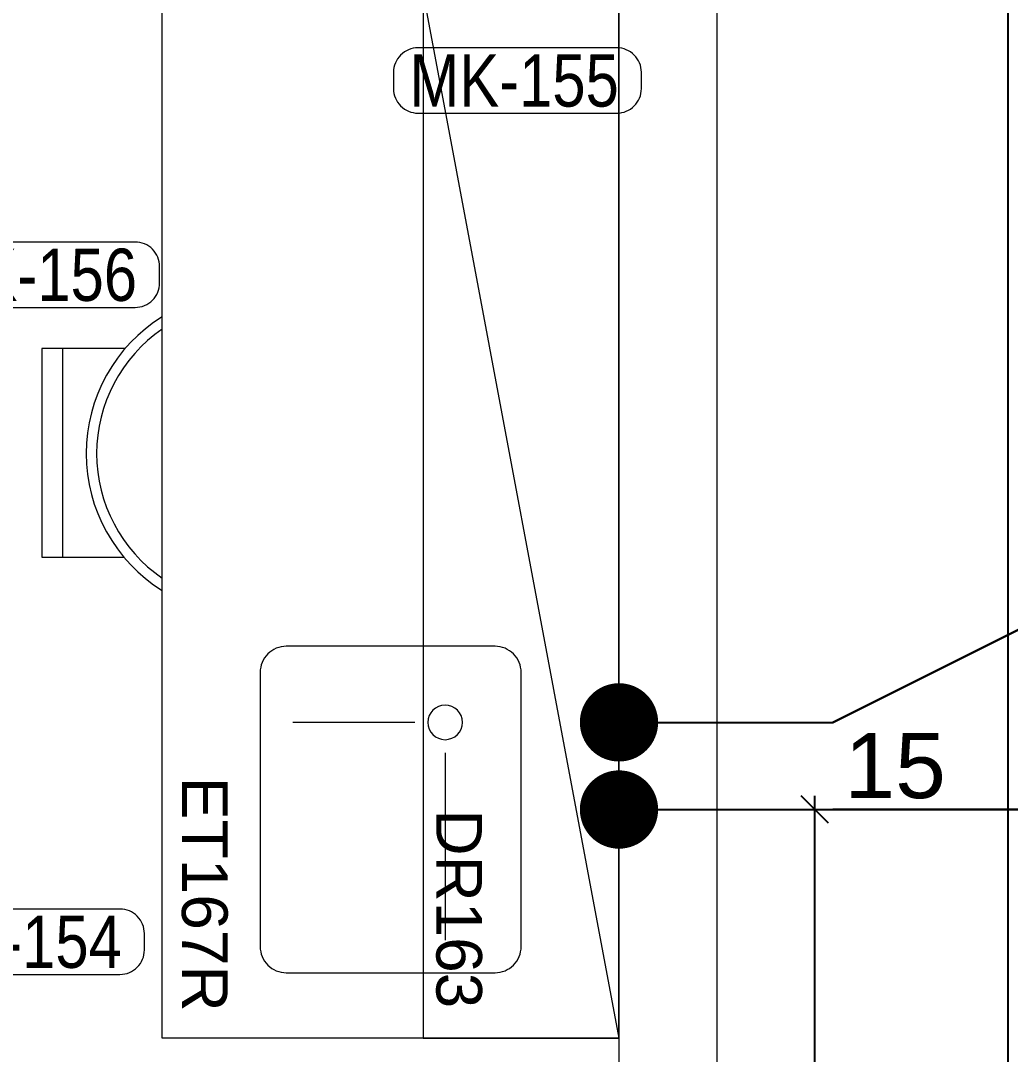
# Model space of a CAD drawing. Extents: x -5598 to 26293, y -3808 to 13850.
# Drawn here: x 203.3 to 355, y 2782.5 to 2940.8 of the extents above; entities that cross this region are included whole.
import ezdxf
from ezdxf.enums import TextEntityAlignment as Align

# ---------------------------------------------------------------- set-up
doc = ezdxf.new("R2010")
doc.units = 0
doc.header["$LTSCALE"] = 100
doc.header["$MEASUREMENT"] = 0
for name, color, linetype, lineweight in [('AD', 5, 'Continuous', 9), ('AK', 7, 'Continuous', 15), ('AP', 6, 'Continuous', 15), ('Y-DUVAR GAZBETON', 161, 'Continuous', 20)]:
    doc.layers.add(name, color=color, linetype=linetype, lineweight=lineweight)
doc.layers.add('AKPOZ', color=4, linetype='Continuous', lineweight=5, transparency=0.5)
doc.layers.add('MAKPA ELEKTRIK', color=7, linetype='Continuous', lineweight=30, true_color=0x93039a)
doc.layers.add('MAKPA SIHHI', color=7, linetype='Continuous', lineweight=30, true_color=0x428a93)
doc.layers.add('OLCU DIS', color=7, linetype='Continuous')
doc.styles.add('MAKPA TESISAT', font='arial.ttf', dxfattribs={"height": 10})
doc.styles.add('olcu', font='romans.shx', dxfattribs={"width": 0.5})
doc.styles.add('POZ TEXT', font='ARIALN.TTF', dxfattribs={"height": 8})
doc.styles.get("Standard").update_dxf_attribs({"font": 'arial.ttf'})
doc.dimstyles.new('1-200', dxfattribs={"dimtxt": 40, "dimasz": 2, "dimexe": 0, "dimexo": 0, "dimgap": 10, "dimtad": 1, "dimdec": 4, "dimrnd": 0.1, "dimzin": 9, "dimdsep": 46, "dimtxsty": 'olcu', "dimblk1": 'SOL', "dimblk2": 'SAG', "dimsah": 1, "dimcen": 0, "dimse1": 1, "dimse2": 1, "dimclre": 13, "dimadec": 0, "dimazin": 0, "dimtfac": 1, "dimtdec": 4, "dimtix": 1, "dimtmove": 2, "dimatfit": 2, "dimldrblk": 'SOL', "dimfxl": 0, "dimtolj": 1, "dimarcsym": 0})
doc.dimstyles.new('MAKPA TESISAT DIM', dxfattribs={"dimscale": 0.7, "dimtxt": 12, "dimasz": 6, "dimexe": 4, "dimexo": 0, "dimgap": 8, "dimtad": 2, "dimtih": 1, "dimtoh": 1, "dimdec": 0, "dimrnd": 5, "dimzin": 0, "dimdsep": 46, "dimtxsty": 'MAKPA TESISAT', "dimblk1": 'OBLIQUE', "dimblk2": 'OBLIQUE', "dimsah": 1, "dimcen": 0, "dimdle": 3, "dimclrd": 256, "dimclre": 256, "dimclrt": 256, "dimadec": 0, "dimazin": 0, "dimtfac": 1, "dimtdec": 0, "dimtix": 1, "dimtofl": 0, "dimtmove": 2, "dimatfit": 3, "dimldrblk": 'OBLIQUE', "dimfxl": 0, "dimtvp": 7, "dimtolj": 1, "dimtzin": 0, "dimarcsym": 0})

# ---------------------------------------------------------------- blocks, each defined once
blk = doc.blocks.new('SOL')
at = {"color": 0}
for p, q in [((0, 30), (0, -6.962)), ((7.582, 0), (-6.967, 0))]:
    blk.add_line(p, q, dxfattribs=at)
blk.add_circle((0, 0), 3, dxfattribs=at)
blk = doc.blocks.new('SAG')
at = {"color": 0}
for p, q in [((0, -30), (0, 6.962)), ((7.582, 0), (-6.967, 0))]:
    blk.add_line(p, q, dxfattribs=at)
blk.add_circle((0, 0), 3, dxfattribs=at)
blk = doc.blocks.new('*D332')
at = {"layer": 'OLCU DIS', "color": 0, "lineweight": -2, "transparency": 16777216}
blk.add_line((21268, -935), (-2968, -935), dxfattribs=at)
at = {"layer": 'OLCU DIS', "color": 0, "lineweight": -2, "transparency": 16777216, "xscale": 2, "yscale": 2, "zscale": 2, "rotation": 180}
blk.add_blockref('SAG', (-2970, -935), dxfattribs=at)
at = {"layer": 'OLCU DIS', "color": 0, "lineweight": -2, "transparency": 16777216, "xscale": 2, "yscale": 2, "zscale": 2}
blk.add_blockref('SOL', (21270, -935), dxfattribs=at)
at = {"layer": 'OLCU DIS', "color": 0, "transparency": 16777216, "insert": (9295.64, -905), "char_height": 40, "attachment_point": 5, "style": 'olcu'}
blk.add_mtext('\\A1;24240', dxfattribs=at)
blk = doc.blocks.new('COP')
at = {"layer": 'AD'}
blk.add_arc((0.48, 13.01), 23.08, 214.3198, 325.6802, dxfattribs=at)
at = {"layer": 'AK'}
for points in [[(-15.63, -5.68), (-15.63, -13.72), (-15.63, -15.31), (16.34, -15.31), (16.34, -5.9)], [(-15.63, -5.8), (-15.63, -16.89), (-15.63, -18.48), (16.34, -18.48), (16.34, -5.8)]]:
    blk.add_lwpolyline(points, dxfattribs=at)
blk.add_arc((0.48, 13.01), 24.68, 211.8205, 328.1795, dxfattribs=at)
blk = doc.blocks.new('50x40 EVYE')
at = {"layer": 'AD'}
for p, q in [((8.7, 28.35), (-20, 28.35)), ((13.35, 23.7), (13.35, 5))]:
    blk.add_line(p, q, dxfattribs=at)
blk.add_lwpolyline([(21, 0), (-21, 0, -0.414214), (-25, 4), (-25, 36, -0.414214), (-21, 40), (21, 40, -0.414214), (25, 36), (25, 4, -0.414214)], format="xyb", close=True, dxfattribs=at)
blk.add_circle((13.35, 28.35), 2.65, dxfattribs=at)
blk = doc.blocks.new('ET167R')
at = {"layer": 'AK'}
blk.add_lwpolyline([(160, -70), (0, -70), (0, 0), (160, 0)], close=True, dxfattribs=at)
at = {"layer": 'AK', "xscale": -1}
blk.add_blockref('50x40 EVYE', (125, -55), dxfattribs=at)
at = {"layer": 'AKPOZ'}
blk.add_text('ET167R', height=7.02, dxfattribs=at).set_placement((120, -67))
blk = doc.blocks.new('DR163')
at = {"layer": 'AD'}
blk.add_line((0, -30), (160, 0), dxfattribs=at)
at = {"layer": 'AK'}
blk.add_lwpolyline([(0, -30), (160, -30), (160, 0), (0, 0)], close=True, dxfattribs=at)
at = {"layer": 'AKPOZ'}
blk.add_text('DR163', height=7, dxfattribs=at).set_placement((125, -28))
blk = doc.blocks.new('POZ_X')
at = {"layer": 'AP'}
blk.add_lwpolyline([(12.75, 10), (-17.75, 10, 0.414214), (-21.5, 6.25), (-21.5, 3.75, 0.414214), (-17.75, 0), (12.75, 0, 0.414214), (16.5, 3.75), (16.5, 6.25, 0.414214)], format="xyb", close=True, dxfattribs=at)
at = {"layer": 'AP', "style": 'POZ TEXT'}
blk.add_attdef('POZ_NO', text='', height=8, dxfattribs=at).set_placement((-3, 5), align=Align.MIDDLE_CENTER)
at = {"layer": 'AP', "style": 'POZ TEXT', "flags": 1}
blk.add_attdef('URUN_ADI', text='', height=7, dxfattribs=at).set_placement((-3, -4.34), align=Align.MIDDLE_CENTER)
blk = doc.blocks.new('SIHHI NOKTA')
at = {"layer": 'MAKPA SIHHI', "const_width": 6}
blk.add_lwpolyline([(3, 0, -1), (-3, 0, -1)], format="xyb", close=True, dxfattribs=at)
blk = doc.blocks.new('_OBLIQUE')
at = {"color": 0, "linetype": 'ByBlock', "lineweight": -2}
blk.add_line((-0.5, -0.5), (0.5, 0.5), dxfattribs=at)
blk = doc.blocks.new('*D1006')
at = {"layer": 'MAKPA SIHHI', "lineweight": -2, "transparency": 16777216}
for p, q in [((325, 2627.9), (325, 2822.1)), ((295, 2820), (327.8, 2820)), ((295, 2630), (327.8, 2630))]:
    blk.add_line(p, q, dxfattribs=at)
at = {"layer": 'MAKPA SIHHI', "lineweight": -2, "transparency": 16777216, "xscale": 4.199999999999998, "yscale": 4.199999999999998, "zscale": 4.199999999999998}
for p, rotation in [((325, 2820), 90), ((325, 2630), 270)]:
    blk.add_blockref('_OBLIQUE', p, dxfattribs=dict(at, rotation=rotation))
at = {"layer": 'MAKPA SIHHI', "transparency": 16777216, "insert": (341.16, 2725), "char_height": 10, "attachment_point": 5, "style": 'MAKPA TESISAT'}
blk.add_mtext('\\A1;190', dxfattribs=at)
blk = doc.blocks.new('*D1007')
at = {"layer": 'MAKPA SIHHI', "lineweight": -2, "transparency": 16777216}
for p, q in [((295, 2833.35), (327.8, 2833.35)), ((295, 2820), (327.8, 2820))]:
    blk.add_line(p, q, dxfattribs=at)
at = {"layer": 'MAKPA SIHHI', "transparency": 16777216, "insert": (337.33, 2826.67), "char_height": 10, "attachment_point": 5, "style": 'MAKPA TESISAT'}
blk.add_mtext('\\A1;15', dxfattribs=at)
blk = doc.blocks.new('*D782')
at = {"layer": 'MAKPA ELEKTRIK', "lineweight": -2, "transparency": 16777216}
for p, q in [((354.65, 2742.9), (354.65, 3027.1)), ((295, 3025), (357.45, 3025)), ((295, 2745), (357.45, 2745))]:
    blk.add_line(p, q, dxfattribs=at)
at = {"layer": 'MAKPA ELEKTRIK', "lineweight": -2, "transparency": 16777216, "xscale": 4.199999999999998, "yscale": 4.199999999999998, "zscale": 4.199999999999998}
for p, rotation in [((354.65, 3025), 90), ((354.65, 2745), 270)]:
    blk.add_blockref('_OBLIQUE', p, dxfattribs=dict(at, rotation=rotation))
at = {"layer": 'MAKPA ELEKTRIK', "transparency": 16777216, "insert": (371.37, 2885), "char_height": 10, "attachment_point": 5, "style": 'MAKPA TESISAT'}
blk.add_mtext('\\A1;280', dxfattribs=at)

msp = doc.modelspace()

# ---------------------------------------------------------------- linework, layer by layer
at = {"layer": 'MAKPA SIHHI'}
for p, q in [((327.8, 2833.35), (357.8, 2848.35)), ((327.8, 2820), (357.8, 2820))]:
    msp.add_line(p, q, dxfattribs=at)
at = {"layer": 'Y-DUVAR GAZBETON'}
for p, q in [((295, 3410.00004), (295, 2630.00004)), ((310, 3410.00004), (310, 2630))]:
    msp.add_line(p, q, dxfattribs=at)

# ---------------------------------------------------------------- block references
at = {"layer": 'AK', "rotation": 270}
for name, p in [('ET167R', (295, 2945)), ('DR163', (295, 2945)), ('COP', (225.0002, 2875))]:
    msp.add_blockref(name, p, dxfattribs=at)
at = {"layer": 'AP', "ltscale": 6}
for p, values in [((281.9334, 2926.67549), {'POZ_NO': 'MK-155'}), ((208.08997, 2896.91718), {'POZ_NO': 'MK-156'}), ((205.76286, 2794.74425), {'POZ_NO': 'MK-154'})]:
    msp.add_blockref('POZ_X', p, dxfattribs=at).add_auto_attribs(values)
at = {"layer": 'MAKPA SIHHI'}
for p in [(295, 2833.35), (295, 2820)]:
    msp.add_blockref('SIHHI NOKTA', p, dxfattribs=at)

# ---------------------------------------------------------------- dimensions: what is measured, and where the dimension line sits
at = {"layer": 'MAKPA ELEKTRIK'}
dim = msp.add_linear_dim(base=(354.65058, 3025), p1=(295, 2745), p2=(295, 3025), angle=90, dimstyle='MAKPA TESISAT DIM', override={"dimfxl": 0}, dxfattribs=at)
dim.commit()
dim.dimension.update_dxf_attribs({"geometry": '*D782', "text_midpoint": (371.36586, 2885)})
at = {"layer": 'MAKPA SIHHI'}
for base, p1, p2, picture, middle in [((325, 2833.35), (295, 2820), (295, 2833.35), '*D1007', (337.32919, 2826.675)), ((325, 2820), (295, 2630.00004), (295, 2820), '*D1006', (341.15934, 2725.00002))]:
    dim = msp.add_linear_dim(base=base, p1=p1, p2=p2, angle=90, dimstyle='MAKPA TESISAT DIM', override={"dimfxl": 0}, dxfattribs=at)
    dim.commit()
    dim.dimension.update_dxf_attribs({"geometry": picture, "text_midpoint": middle})
at = {"layer": 'OLCU DIS', "color": 7}
dim = msp.add_linear_dim(base=(-2970, -935), p1=(21270, -635), p2=(-2970, 7535), dimstyle='1-200', dxfattribs=at)
dim.commit()
dim.dimension.update_dxf_attribs({"geometry": '*D332', "text_midpoint": (9295.63768, -905), "dimtype": 160})

doc.saveas('drawing.dxf')
